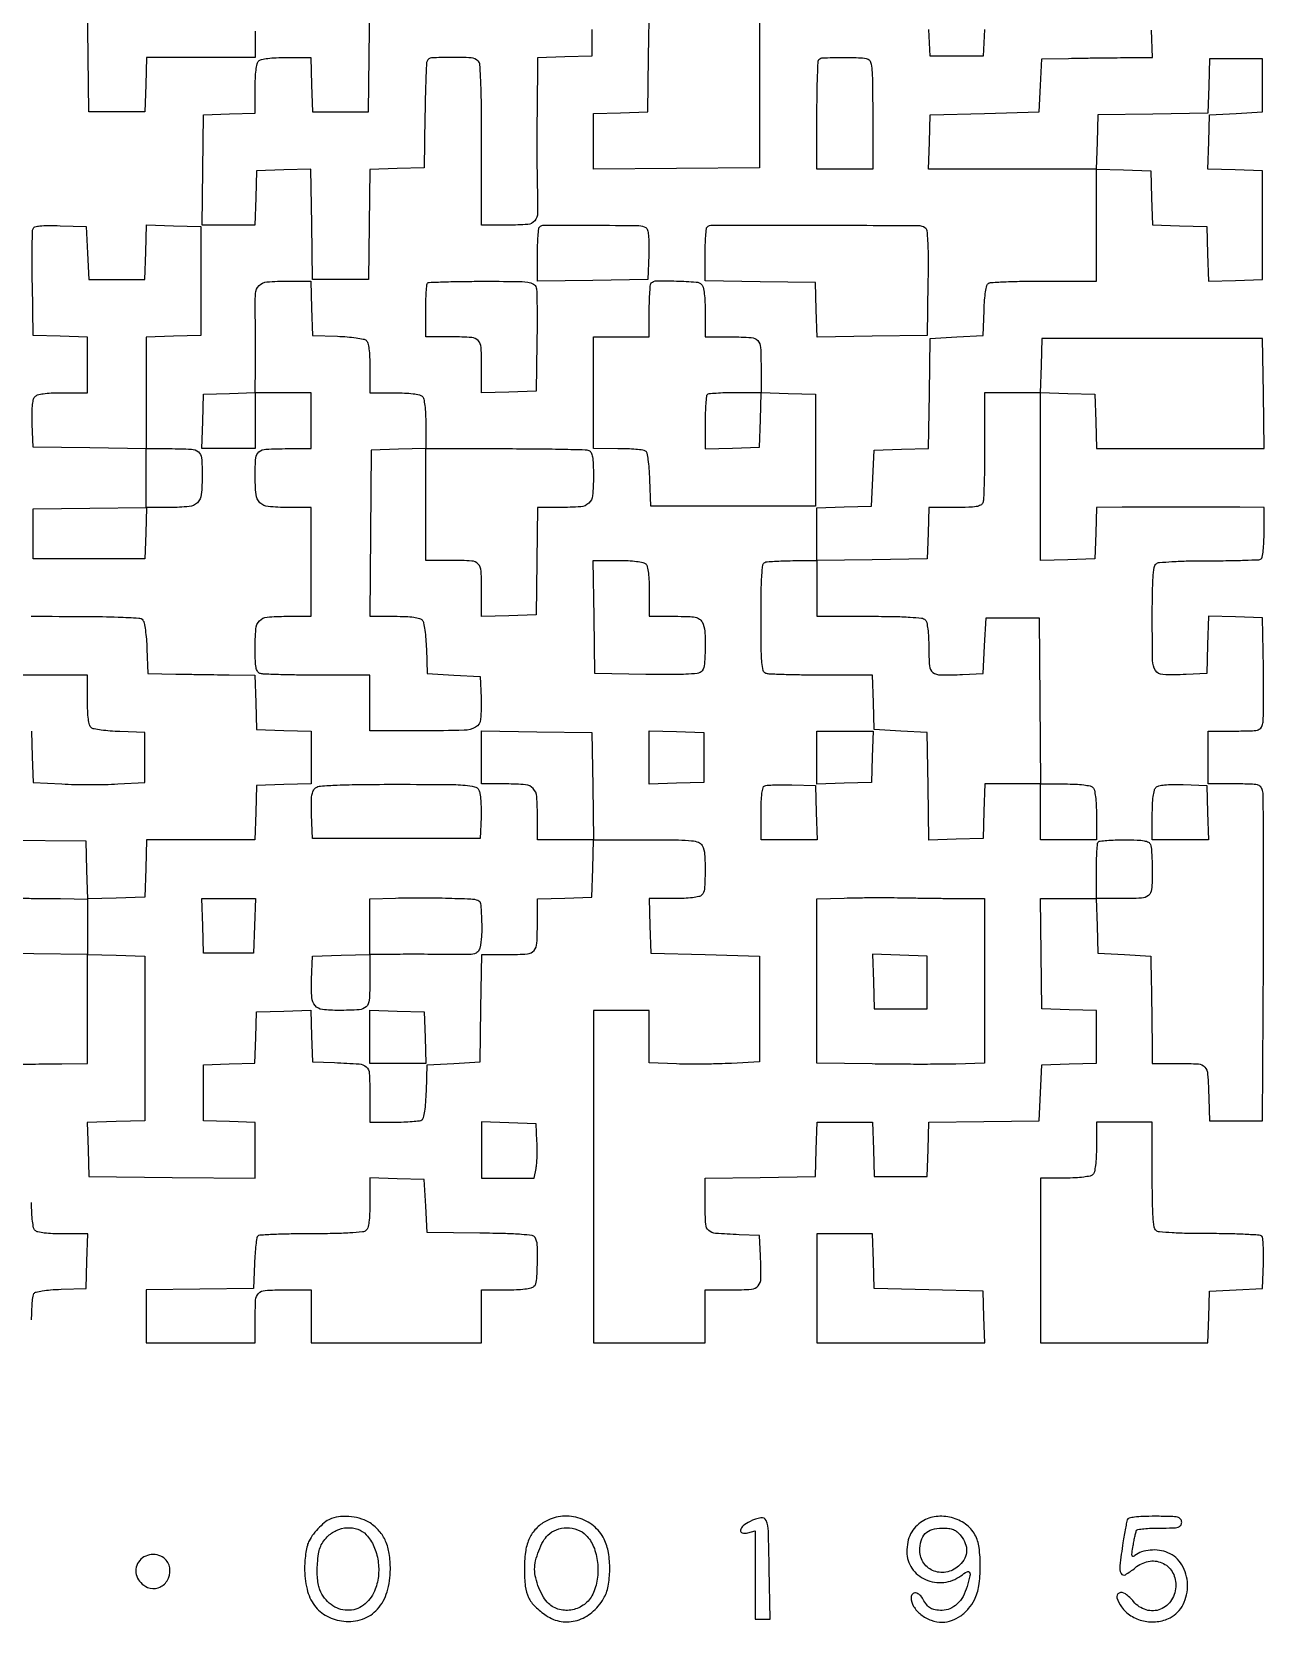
# Model space of a CAD drawing. Extents: x 156 to 936, y 95 to 969.
# Drawn here: x 517 to 936, y 95 to 636 of the extents above; entities that cross this region are included whole.
import ezdxf

# ---------------------------------------------------------------- set-up
doc = ezdxf.new("R2010")
doc.units = 0

msp = doc.modelspace()

# ---------------------------------------------------------------- linework, layer by layer
for points in [[(593, 635.893011), (593, 627), (574.537526, 627), (556.075052, 627), (555.787526, 617.75), (555.5, 608.5), (546, 608.5), (536.5, 608.5), (536.228072, 627.212764), (535.956143, 645.925529)], [(764.5, 645.5), (764.5, 617.5), (764.5, 589.5), (736.25, 589.234427), (708, 588.968853), (708, 598.446901), (708, 607.924948), (717.25, 608.212474), (726.5, 608.5), (726.772065, 627.25), (727.044131, 646)], [(841, 636.5), (840.5, 627.5), (831.5, 627.5), (822.5, 627.5), (822, 636.5)]]:
    msp.add_lwpolyline(points)
for points in [[(707.5, 636.5), (707.5, 627.5), (698.25, 627.212474), (689, 626.924948), (688.838091, 608.212474, 0.001579), (688.795649, 600.488471, 0.001573), (688.801897, 592.754251, 0.001539), (688.84941, 585.996041, 0.006182), (688.942241, 581.865828, -0.012495), (689.01927, 574.044107, -0.1731), (688.043871, 571.436494, -0.202247), (685.70007, 570.243154, -0.017959), (678.932612, 570), (670, 570), (670, 597.3, 0.002271), (669.940608, 610.376367, 0.008249), (669.728022, 618.684478, 0.006431), (669.41056, 624.456676, 0.181348), (668.8, 625.8, 0.183803), (666.446404, 626.856278, 0.015779), (659.73161, 627.035915, 0.013238), (652.960231, 626.824007, 0.294776), (651.444716, 625.716527, 0.080575), (651.240839, 624.738951, 0.001624), (651.03046, 619.679282, 0.003801), (650.848429, 613.752865, 0.00254), (650.7261, 606.966527), (650.5, 589.5), (641.271928, 589.212764), (632.043857, 588.925529), (631.771928, 570.212764), (631.5, 551.5), (622, 551.5), (612.5, 551.5), (612.227798, 570.287232), (611.955596, 589.074464), (602.727798, 588.787232), (593.5, 588.5), (593.212474, 579.25), (592.924948, 570), (583.940409, 570), (574.955869, 570), (575.227935, 588.75), (575.5, 607.5), (584.25, 607.788933), (593, 608.077866), (593, 616.338933, -0.011162), (593.078348, 619.8482, -0.020382), (593.32263, 622.701574, -0.021133), (593.68998, 624.86205, -0.144676), (594.2, 625.8, -0.144682), (595.138013, 626.310039, -0.021131), (597.298731, 626.677383, -0.02038), (600.152513, 626.921656, -0.011159), (603.662474, 627), (611.924948, 627), (612.212474, 617.75), (612.5, 608.5), (622, 608.5), (631.5, 608.5), (631.772065, 627.25), (632.044131, 646)], [(513.272687, 284.706331, -0.000136), (518.279688, 284.776284, -0.000137), (523.215497, 284.842549, -0.000248), (527.25, 284.893608), (536, 285), (536, 303.536212), (536, 322.072424), (545.75, 321.786212), (555.5, 321.5), (555.5, 293.5), (555.5, 265.5), (545.712959, 265.213341), (535.925919, 264.926682), (536.212959, 255.713341), (536.5, 246.5), (564.75, 246.234427), (593, 245.968853), (593, 255.445494), (593, 264.922134), (584.25, 265.211067), (575.5, 265.5), (575.5, 275), (575.5, 284.5), (584.211627, 284.788373), (592.923254, 285.076746), (593.211627, 293.788373), (593.5, 302.5), (602.710527, 302.787003), (611.921055, 303.074007), (612.210527, 294.287003), (612.5, 285.5), (620, 285.24697, -0.008651), (628.397932, 284.818085, -0.167265), (630.765357, 283.817746, -0.199345), (631.812399, 281.627978, -0.013122), (632, 274.480948), (632, 265), (640.25, 265.015313, 0.008591), (643.498009, 265.077158, 0.011595), (646.431384, 265.251635, 0.008743), (648.855762, 265.495093, 0.112618), (649.707902, 265.798312, 0.195149), (650.24575, 266.552989, 0.020215), (650.673305, 268.737125, 0.020298), (651.008289, 271.707636, 0.009786), (651.207902, 275.532999), (651.5, 284.5), (660.5, 285), (669.5, 285.5), (669.772559, 303.75), (670.045117, 322), (678.905927, 322, 0.016806), (685.556298, 322.223601, 0.20087), (687.807845, 323.349476, 0.167752), (688.798523, 325.842548, 0.010985), (688.986345, 333.712474), (689, 340.924948), (698.25, 341.212474), (707.5, 341.5), (707.786212, 351.25), (708.072424, 361), (726.001028, 361, -0.002155), (736.960232, 360.952766, -0.023261), (741.384548, 360.708594, -0.064996), (743.720129, 360.158147, -0.181488), (744.964816, 359.065741, -0.107088), (745.817478, 356.078409, -0.018612), (745.979465, 350.178425, -0.015314), (745.740238, 344.259859, -0.180517), (744.8, 342.2, -0.145015), (743.858679, 341.688958, -0.021051), (741.684979, 341.321964, -0.020283), (738.809501, 341.078116, -0.01101), (735.262474, 341), (726.924948, 341), (727.212474, 331.75), (727.5, 322.5), (746, 322), (764.5, 321.5), (764.5, 303.5), (764.5, 285.5), (755, 285, -0.006705), (750.692462, 284.831176, -0.004022), (745.573437, 284.74047, -0.004027), (740.478127, 284.732216, -0.007), (736.25, 284.81862), (727, 285.13724), (727, 294.06862), (727, 303), (717.5, 303), (708, 303), (708, 246.5), (708, 190), (727, 190), (746, 190), (746, 199), (746, 208), (754.980948, 208, 0.01682), (761.732324, 208.227183, 0.202101), (764.009281, 209.372662, 0.176722), (764.941866, 211.88044, 0.012322), (764.800912, 219.520917), (764.5, 226.5), (757.5, 226.754332, -0.009063), (749.526075, 227.188877, -0.165247), (747.215181, 228.166181, -0.199221), (746.189786, 230.289619, -0.014145), (746, 236.996987), (746, 245.955869), (764.75, 246.227935), (783.5, 246.5), (783.787526, 255.75), (784.075052, 265), (793.5, 265), (802.924948, 265), (803.212474, 255.75), (803.5, 246.5), (812.5, 246.5), (821.5, 246.5), (821.787236, 255.728072), (822.074471, 264.956143), (840.787236, 265.228072), (859.5, 265.5), (860, 275), (860.5, 284.5), (869.75, 284.787526), (879, 285.075052), (879, 294), (879, 302.924948), (869.75, 303.212474), (860.5, 303.5), (860.227935, 322.25), (859.955869, 341), (869.440409, 341), (878.924948, 341), (879.212474, 331.75), (879.5, 322.5), (888.5, 322), (897.5, 321.5), (897.670976, 312, -0.000662), (897.742218, 307.72731, -0.000413), (897.814941, 302.720312, -0.000414), (897.878466, 297.784501, -0.000753), (897.920976, 293.75), (898, 285), (906.980948, 285, -0.014636), (913.721799, 284.802642, -0.203902), (915.852847, 283.744619, -0.161469), (916.823931, 281.365335, -0.008402), (917.24697, 273), (917.5, 265.5), (926.5, 265.5), (935.5, 265.5), (935.776118, 320.5, 0.000946), (935.842591, 341.744487, 0.001484), (935.810983, 360.004687, 0.000367), (935.724204, 375.978155, 0.057952), (935.507066, 377.75, 0.122612), (934.851516, 379.003912, 0.154493), (933.732866, 379.672192, 0.053324), (931.54856, 379.947535, 0.004712), (925.980948, 380), (917, 380), (917, 389), (917, 398), (925.980948, 398, 0.004723), (931.546285, 398.052569, 0.05326), (933.733241, 398.32806, 0.153853), (934.855448, 398.996239, 0.122337), (935.516124, 400.25, 0.054093), (935.724896, 401.805286, 0.002845), (935.823778, 406.832812, 0.00446), (935.854068, 412.824029, 0.003227), (935.785177, 419.5), (935.5, 436.5), (926.286659, 436.787041), (917.073318, 437.074081), (916.786659, 427.287041), (916.5, 417.5), (909.520917, 417.199088, -0.019248), (901.574999, 417.162555, -0.251265), (899.107765, 418.595688, -0.134357), (898.125551, 421.946822, -0.0045), (898, 435.896607, -0.003491), (898.061028, 444.636127, -0.013465), (898.282931, 450.059437, -0.015294), (898.636876, 453.644563, -0.18949), (899.285523, 454.822, -0.152615), (900.427684, 455.291266, -0.006939), (904.696615, 455.603715, -0.009969), (910.220215, 455.820614, -0.004828), (917.291124, 455.888889, 0.003431), (923.771027, 455.933358, 0.005239), (929.391783, 456.06942, 0.002047), (934.200439, 456.255964, 0.128375), (935.005601, 456.503461, 0.218923), (935.399149, 457.096126, 0.01144), (935.707895, 459.417042, 0.016347), (935.927867, 462.280057, 0.010998), (936, 465.559017), (936, 474), (927.75, 474.065134, 0.000915), (916.80417, 474.13153, 0.000876), (905.700205, 474.159117, 0.000915), (895.577626, 474.148001, 0.001977), (887.788933, 474.094396), (879.077866, 474), (878.788933, 465.25), (878.5, 456.5), (869.25, 456.212474), (860, 455.924948), (860, 484.5), (860, 513.075052), (869.25, 512.787526), (878.5, 512.5), (878.787526, 503.25), (879.075052, 494), (907.559591, 494), (936.044131, 494), (935.772065, 512.75), (935.5, 531.5), (898, 531.5), (860.5, 531.5), (860.212474, 522.25), (859.924948, 513), (850.462474, 513), (841, 513), (841, 495.081787, -0.003154), (840.955961, 488.101301, -0.004625), (840.821697, 481.9624, -0.002287), (840.635929, 476.759931, -0.081716), (840.393011, 475.581787, -0.192048), (839.6553, 474.783343, -0.07006), (838.160359, 474.311801, -0.034654), (835.587627, 474.06308, -0.006774), (830.931944, 474), (822.077866, 474), (821.788933, 465.25), (821.5, 456.5), (802.75, 456.227935), (784, 455.955869), (784, 464.940409), (784, 473.924948), (793.25, 474.212474), (802.5, 474.5), (803, 484), (803.5, 493.5), (812.728072, 493.787236), (821.956143, 494.074471), (822.228072, 512.787236), (822.5, 531.5), (831.5, 532), (840.5, 532.5), (840.793967, 540.968156, -0.010674), (840.994333, 544.539342, -0.020911), (841.333008, 547.36687, -0.02067), (841.763838, 549.466763, -0.192561), (842.293967, 550.202843, -0.129281), (843.259344, 550.511054, -0.002669), (848.35979, 550.748704, -0.006067), (854.36045, 550.923305, -0.004023), (861.25, 550.984687), (879, 551), (879, 570.037526), (879, 589.075052), (888.25, 588.787526), (897.5, 588.5), (897.787036, 579.287036), (898.074071, 570.074071), (907.287036, 569.787036), (916.5, 569.5), (916.788016, 560.212977), (917.076031, 550.925954), (926.288016, 551.212977), (935.5, 551.5), (935.5, 570), (935.5, 588.5), (926.212977, 588.788016), (916.925954, 589.076031), (917.212977, 598.288016), (917.5, 607.5), (926.5, 608), (935.5, 608.5), (935.5, 617.5), (935.5, 626.5), (926.5, 626.5), (917.5, 626.5), (917.212764, 617.271928), (916.925529, 608.043857), (898.212764, 607.771928), (879.5, 607.5), (879.212474, 598.25), (878.924948, 589), (850.424948, 589), (821.924948, 589), (822.212474, 598.25), (822.5, 607.5), (841, 608), (859.5, 608.5), (860, 617.5), (860.5, 626.5), (869.5, 626.698134, -0.001404), (873.650879, 626.777852, -0.000772), (878.731336, 626.853302, -0.000769), (883.886559, 626.913966, -0.001232), (888.287526, 626.948134), (898.075052, 627), (897.787526, 636.25)], [(516.877555, 437, -0.001428), (535.809258, 436.945935, -0.00713), (546.425762, 436.733875, -0.005779), (553.422006, 436.413286, -0.208109), (554.833879, 435.700164, -0.126595), (555.271826, 434.772011, -0.012295), (555.682026, 432.299919, -0.014976), (556.015093, 429.281363, -0.011302), (556.206324, 425.950164), (556.5, 417.5), (566, 417.356392, 0.000214), (570.270068, 417.293668, 0.000134), (575.268664, 417.223716, 0.000134), (580.192513, 417.157448, 0.000245), (584.212474, 417.106392), (592.924948, 417), (593.212474, 407.75), (593.5, 398.5), (602.75, 398.212474), (612, 397.924948), (612, 389), (612, 380.075052), (602.75, 379.787526), (593.5, 379.5), (593.212474, 370.25), (592.924948, 361), (574.498686, 361), (556.072424, 361), (555.786212, 351.25), (555.5, 341.5), (545.75, 341.213788), (536, 340.927576), (536, 331.465459), (536, 322.003343), (517.75, 322.251671), (499.5, 322.5)], [(516.923254, 397.923254), (517.211627, 389.211627), (517.5, 380.5), (527.268085, 380, 0.007925), (531.677833, 379.844307, 0.00486), (536.87867, 379.79375, 0.004872), (542.028549, 379.843928, 0.008655), (546.268085, 380), (555.5, 380.5), (555.5, 389), (555.5, 397.5), (547.049836, 397.793676, -0.011302), (543.718637, 397.984907, -0.014976), (540.700081, 398.317974, -0.012295), (538.227989, 398.728174, -0.126595), (537.299836, 399.166121, -0.156365), (536.712511, 400.086773, -0.030268), (536.320981, 402.047251, -0.024242), (536.07522, 404.828796, -0.009913), (536, 408.622445), (536, 417), (517.462474, 417), (498.924948, 417)], [(512.440417, 341.117289, -0.001345), (517.499906, 341.108453, -0.001345), (522.559358, 341.072398, -0.002292), (526.787206, 341.011515), (536.074412, 340.835194), (535.787206, 350.667597), (535.5, 360.5), (507.75, 360.765819)], [(517.015313, 197.75, -0.009121), (517.07711, 200.806269, -0.012155), (517.251296, 203.57771, -0.009471), (517.494844, 205.866303, -0.110752), (517.797157, 206.706033, -0.192561), (518.533237, 207.236162, -0.02067), (520.63313, 207.666992, -0.020911), (523.460658, 208.005667, -0.010674), (527.031844, 208.206033), (535.5, 208.5), (535.787526, 217.75), (536.075052, 227), (527.737526, 227, -0.01101), (524.190499, 227.078116, -0.020283), (521.315021, 227.321964, -0.021051), (519.141321, 227.688958, -0.145015), (518.2, 228.2, -0.144849), (517.689458, 229.139671, -0.021091), (517.322289, 231.306878, -0.020332), (517.07823, 234.171507, -0.011084), (517, 237.7)]]:
    msp.add_lwpolyline(points, format="xyb")
for points in [[(801.393213, 626.402605, -0.251592), (802.247094, 625.412054, -0.034195), (802.670735, 622.611218, -0.017926), (802.898456, 617.653985, -0.002514), (802.95, 607.402605), (802.95, 589), (793.475, 589), (784, 589), (784, 607.333333, -0.0034), (784.048122, 614.408987, -0.005368), (784.195833, 620.477083, -0.001621), (784.396742, 625.718151, -0.188134), (784.666667, 626.333333, -0.192779), (785.974364, 626.893189, -0.004872), (792.543227, 626.984403, -0.008086), (798.863192, 626.908369, -0.084754)], [(536, 560.5), (536.5, 551.5), (546, 551.5), (555.5, 551.5), (555.788016, 560.787023), (556.076031, 570.074046), (565.288016, 569.787023), (574.5, 569.5), (574.5, 551), (574.5, 532.5), (565.25, 532.212474), (556, 531.924948), (556, 512.962474), (556, 494), (563.918213, 494, -0.010726), (571.321647, 493.841162, -0.161669), (573.697051, 492.937637, -0.205585), (574.776255, 490.870965, -0.018934), (575, 484.96444, -0.023894), (574.686864, 478.415575, -0.174987), (573.365792, 475.624127, -0.173797), (570.56117, 474.310105, -0.023502), (563.967504, 474), (556.077866, 474), (555.788933, 465.25), (555.5, 456.5), (536.5, 456.5), (517.5, 456.5), (517.5, 465), (517.5, 473.5), (536.75, 473.771593), (556, 474.043186), (556, 484), (556, 493.956814), (536.75, 494.228407), (517.5, 494.5), (517.206229, 502.344796, -0.01153), (517.157498, 505.735348, -0.021342), (517.298867, 508.485252, -0.023545), (517.594776, 510.568167, -0.126804), (518.078674, 511.594796, -0.145524), (519.060853, 512.251072, -0.03848), (520.921657, 512.673265, -0.027148), (523.657348, 512.9254, -0.009406), (527.622445, 513), (536, 513), (536, 522.462474), (536, 531.924948), (526.75, 532.212474), (517.5, 532.5), (517.257563, 550, -0.002631), (517.199152, 556.799598, -0.003941), (517.226192, 562.738069, -0.001682), (517.306309, 567.809053, -0.083845), (517.49121, 568.789171, -0.238724), (518.14441, 569.395694, -0.043003), (519.823062, 569.725032, -0.027688), (522.496316, 569.865282, -0.007507), (526.733647, 569.789171), (535.5, 569.5)], [(725.793098, 569.149034, -0.187221), (726.389362, 568.340297, -0.039341), (726.721251, 566.5815, -0.027159), (726.864234, 563.914541, -0.008519), (726.793098, 559.914347), (726.5, 551.5), (707.75, 551.227935), (689, 550.955869), (689, 559.811268, -0.007021), (689.048333, 563.252918, -0.010454), (689.195833, 566.261227, -0.005847), (689.400792, 568.767616, -0.174775), (689.666667, 569.333333, -0.198941), (691.302691, 570.01089, -0.001247), (707.514102, 569.968635, -0.001646), (723.483128, 569.834605, -0.139302)], [(820.730064, 569.187991, -0.228051), (821.34579, 568.198071, -0.01367), (821.636558, 564.601246, -0.013149), (821.78284, 559.19071, -0.003387), (821.730064, 550.453304), (821.5, 532.5), (802.787816, 532.228074), (784.075632, 531.956148), (783.787816, 541.228074), (783.5, 550.5), (764.75, 550.772065), (746, 551.044131), (746, 559.855399, -0.007056), (746.048335, 563.28013, -0.0105), (746.195833, 566.27419, -0.005895), (746.400825, 568.768066, -0.174642), (746.666667, 569.333333, -0.199141), (748.326412, 570.019969, -0.000271), (783.492396, 569.970022, -0.000358), (818.376805, 569.876574, -0.141568)], [(612.212474, 541.75), (612.5, 532.5), (620.950164, 532.206324, -0.011302), (624.281363, 532.015093, -0.014976), (627.299919, 531.682026, -0.012295), (629.772011, 531.271826, -0.126595), (630.700164, 530.833879, -0.156365), (631.287489, 529.913227, -0.030268), (631.679019, 527.952749, -0.024242), (631.92478, 525.171204, -0.009913), (632, 521.377555), (632, 513), (640.3, 513, -0.011084), (643.828493, 512.92177, -0.020332), (646.693122, 512.677711, -0.021091), (648.860329, 512.310542, -0.144849), (649.8, 511.8, -0.144849), (650.310542, 510.860329, -0.021091), (650.677711, 508.693122, -0.020332), (650.92177, 505.828493, -0.011084), (651, 502.3), (651, 494), (677.918213, 494, -0.002105), (688.349147, 493.956086, -0.003219), (697.39385, 493.821697, -0.001141), (705.185299, 493.637974, -0.085344), (706.418213, 493.393011, -0.187357), (707.210871, 492.673841, -0.072351), (707.684529, 491.240199, -0.036286), (707.935508, 488.790701, -0.007391), (708, 484.428195, -0.022822), (707.707056, 478.013388, -0.186915), (706.427771, 475.436728, -0.168803), (703.674686, 474.253408, -0.017874), (696.5883, 474), (689.045117, 474), (688.772559, 455.75), (688.5, 437.5), (679.25, 437.212474), (670, 436.924948), (670, 444.880687, 0.01133), (669.829774, 452.392119, 0.174856), (668.858669, 454.744352, 0.19591), (666.651936, 455.799825, 0.014805), (659.893011, 456), (651, 456), (651, 475.037526), (651, 494.075052), (641.75, 493.787526), (632.5, 493.5), (632.234427, 465.25), (631.968853, 437), (640.361982, 437, -0.009885), (644.163753, 436.924829, -0.024215), (646.949644, 436.67915, -0.030241), (648.912573, 436.287693, -0.156449), (649.833879, 435.700164, -0.126595), (650.271826, 434.772011, -0.012295), (650.682026, 432.299919, -0.014976), (651.015093, 429.281363, -0.011302), (651.206324, 425.950164), (651.5, 417.5), (660.5, 417), (669.5, 416.5), (669.793496, 409.265532, -0.029381), (669.660885, 401.979467, -0.249937), (667.962547, 399.31097, -0.123578), (664.044971, 398.23407, -0.005588), (649.9854, 398.076923), (632, 398.076923), (632, 407.538462), (632, 417), (614.081787, 417, -0.003154), (607.101301, 417.044039, -0.004625), (600.9624, 417.178303, -0.002287), (595.759931, 417.364071, -0.081716), (594.581787, 417.606989, -0.178274), (593.800863, 418.290876, -0.076411), (593.323363, 419.614674, -0.039623), (593.067545, 421.840123, -0.008811), (593, 425.67273, -0.018214), (593.256347, 432.707453, -0.170714), (594.448453, 435.442646, -0.185313), (597.041906, 436.711919, -0.022172), (603.535184, 437), (612, 437), (612, 455.5), (612, 474), (604.071429, 474, -0.023308), (597.448078, 474.308916, -0.173544), (594.637295, 475.621473, -0.175414), (593.313671, 478.411581, -0.02392), (593, 484.96444, -0.018934), (593.223745, 490.870965, -0.205585), (594.302949, 492.937637, -0.161669), (596.678353, 493.841162, -0.010726), (604.081787, 494), (612, 494), (612, 503.5), (612, 513), (602.5, 513), (593, 513), (593, 503.5), (593, 494), (583.962474, 494), (574.924948, 494), (575.212474, 503.25), (575.5, 512.5), (584.25, 512.788933), (593, 513.077866), (593.122144, 521.788933, 0.00309), (593.15347, 525.784372, 0.001746), (593.144594, 530.628082, 0.001743), (593.101552, 535.513192, 0.002862), (593.027048, 539.647092, -0.018983), (593.127732, 546.728397, -0.183811), (594.319914, 549.428835, -0.180605), (597.016422, 550.679016, -0.01821), (604.212474, 550.969591), (611.924948, 551)], [(688.528318, 548.702768, -0.054119), (688.732399, 547.182389, -0.002887), (688.827739, 542.300188, -0.004501), (688.855371, 536.480971, -0.003262), (688.785515, 530), (688.5, 513.5), (679.25, 513.212474), (670, 512.924948), (670, 520.880687, 0.01133), (669.829774, 528.392119, 0.174856), (668.858669, 530.744352, 0.19591), (666.651936, 531.799825, 0.014805), (659.893011, 532), (651, 532), (651, 540.833333, -0.006458), (651.044296, 544.262661, -0.009703), (651.179597, 547.251472, -0.005085), (651.367062, 549.752525, -0.176915), (651.611393, 550.27806, -0.188728), (652.178222, 550.525993, -0.001445), (657.295854, 550.712218, -0.005062), (663.205641, 550.850291, -0.003196), (670.104196, 550.897494, -0.001735), (681.788224, 550.862204, -0.028026), (685.716773, 550.616243, -0.106358), (687.592678, 549.972688, -0.199284)], [(744.8, 549.8, -0.144849), (745.310542, 548.860329, -0.021091), (745.677711, 546.693122, -0.020332), (745.92177, 543.828493, -0.011084), (746, 540.3), (746, 532), (754.893011, 532, -0.014732), (761.649006, 531.800898, -0.19511), (763.856224, 530.750156, -0.175559), (764.828717, 528.407908, -0.011491), (765, 520.955738), (765, 513.075052), (774.25, 512.787526), (783.5, 512.5), (783.5, 493.5), (783.5, 474.5), (755.5, 474.5), (727.5, 474.5), (727.207902, 483.467001, 0.009786), (727.008289, 487.292364, 0.020298), (726.673305, 490.262875, 0.020215), (726.24575, 492.447011, 0.195149), (725.707902, 493.201688, 0.112618), (724.855762, 493.504907, 0.008743), (722.431384, 493.748365, 0.011595), (719.498009, 493.922842, 0.008591), (716.25, 493.984687), (708, 494), (708, 513), (708, 532), (717.5, 532), (727, 532), (727, 540.833333, -0.007039), (727.048334, 544.266524, -0.010477), (727.195833, 547.267708, -0.005871), (727.400808, 549.76784, -0.174709), (727.666667, 550.333333, -0.197627), (729.45253, 551.078242, -0.009016), (736.204595, 550.989878, -0.00945), (742.92503, 550.653458, -0.181061)], [(746.666667, 512.333333, 0.174822), (746.400781, 511.767459, 0.00583), (746.195833, 509.256685, 0.010438), (746.048332, 506.243385, 0.007009), (746, 502.795808), (746, 493.924948), (755.25, 494.212474), (764.5, 494.5), (764.787526, 503.75), (765.075052, 513), (756.204192, 513, 0.007009), (752.756615, 512.951668, 0.010438), (749.743315, 512.804167, 0.00583), (747.232541, 512.599219, 0.174822)], [(725.8, 454.8, -0.144849), (726.310542, 453.860329, -0.021091), (726.677711, 451.693122, -0.020332), (726.92177, 448.828493, -0.011084), (727, 445.3), (727, 437), (735.464816, 437, -0.006724), (740.241493, 436.935765, -0.043519), (742.632503, 436.6623, -0.095437), (744.034129, 436.084258, -0.125133), (744.964816, 435.065741, -0.106781), (745.872686, 431.89229, -0.021577), (746.00678, 425.995696, -0.017557), (745.679997, 420.115843, -0.199444), (744.618471, 418.098322, -0.151969), (743.323087, 417.56419, -0.010742), (739.372241, 417.295194, -0.01151), (733.824314, 417.16492, -0.00406), (725.868471, 417.225877), (708.5, 417.5), (708.228407, 436.75), (707.956814, 456), (716.278407, 456, -0.011041), (719.817564, 455.921836, -0.020304), (722.688436, 455.677898, -0.021068), (724.859379, 455.31083, -0.144945)], [(784, 446.5), (784, 437), (801.8, 437, -0.003861), (810.080768, 436.936048, -0.011908), (815.675375, 436.716292, -0.011288), (819.588868, 436.380286, -0.17093), (820.8, 435.8, -0.144765), (821.310287, 434.86117, -0.021112), (821.677545, 432.697258, -0.020356), (821.921713, 429.838136, -0.011122), (822, 426.319052, 0.019851), (822.245842, 420.129415, 0.208391), (823.41302, 417.942745, 0.16774), (825.947407, 417.054179, 0.01198), (833.520917, 417.199088), (840.5, 417.5), (841, 427), (841.5, 436.5), (850.5, 436.5), (859.5, 436.5), (859.765573, 408.25), (860.031147, 380), (868.315573, 380, -0.011115), (871.836375, 379.921723, -0.020352), (874.696503, 379.677575, -0.021108), (876.861017, 379.310334, -0.14478), (877.8, 378.8, -0.144849), (878.310542, 377.860329, -0.021091), (878.677711, 375.693122, -0.020332), (878.92177, 372.828493, -0.011084), (879, 369.3), (879, 361), (869.5, 361), (860, 361), (860, 370.5), (860, 380), (850.537526, 380), (841.075052, 380), (840.787526, 370.75), (840.5, 361.5), (831.272703, 361.212775), (822.045405, 360.925549), (821.772703, 379.212775), (821.5, 397.5), (812.5, 398), (803.5, 398.5), (803.212474, 407.75), (802.924948, 417), (785.544262, 417, -0.003251), (778.769836, 417.04405, -0.004749), (772.804502, 417.178303, -0.002404), (767.755113, 417.36424, -0.081377), (766.581787, 417.606989, -0.248733), (765.711955, 418.605132, -0.036471), (765.279886, 421.346337, -0.018372), (765.051122, 426.242942, -0.002486), (765, 436.523655, -0.003248), (765.058288, 445.496936, -0.013339), (765.273954, 450.931064, -0.013666), (765.609463, 454.502327, -0.273066), (766.25, 455.337719, -0.075375), (767.103532, 455.540327, -0.005317), (769.55625, 455.717133, -0.007419), (772.498917, 455.854035, -0.005521), (775.75, 455.921053), (784, 456)], [(707.772559, 379.25), (708.045117, 361), (698.522559, 361), (689, 361), (689, 368.565741, 0.017857), (688.745815, 375.680569, 0.169875), (687.5562, 378.432986, 0.186391), (684.964128, 379.709958, 0.022302), (678.464816, 380), (670, 380), (670, 389.022065), (670, 398.044131), (688.75, 397.772065), (707.5, 397.5)], [(669.043167, 377.919342, -0.087147), (669.431798, 376.736884, -0.015545), (669.694154, 374.416743, -0.016383), (669.82927, 371.647209, -0.014134), (669.793496, 368.734468), (669.5, 361.5), (641, 361.5), (612.5, 361.5), (612.203802, 369.479635, -0.008023), (612.114387, 373.72554, -0.038118), (612.287113, 376.147701, -0.072024), (612.742463, 377.667007, -0.126782), (613.568862, 378.674011, -0.140511), (615.22316, 379.281965, -0.00751), (620.868331, 379.609561, -0.008402), (629.01802, 379.82268, -0.002425), (641.61473, 379.87925, -0.001283), (658.183641, 379.830759, -0.016462), (664.380719, 379.59259, -0.045958), (667.589786, 379.064221, -0.209059)], [(783.787526, 370.25), (784.075052, 361), (774.537526, 361), (765, 361), (765, 369.916667, -0.008303), (765.068099, 374.017187, -0.024614), (765.299725, 376.820826, -0.031738), (765.669018, 378.689569, -0.232986), (766.25, 379.356866, -0.08407), (767.100026, 379.554893, -0.00628), (769.482813, 379.670739, -0.008556), (772.344709, 379.724863, -0.006392), (775.5, 379.690199), (783.5, 379.5)], [(916.787526, 370.25), (917.075052, 361), (907.537526, 361), (898, 361), (898, 369.3, -0.010869), (898.078193, 372.896692, -0.021373), (898.324495, 375.746533, -0.023516), (898.70151, 377.866807, -0.141534), (899.236619, 378.836619, -0.141627), (900.215618, 379.376564, -0.030081), (902.156875, 379.694801, -0.024175), (904.863904, 379.841129, -0.010354), (908.486619, 379.786619), (916.5, 379.5)], [(897.393011, 359.418213, -0.068141), (897.630995, 358.403342, -0.007433), (897.821697, 356.006528, -0.00899), (897.955608, 353.132076, -0.007144), (898, 350.025201, -0.018983), (897.775989, 344.126878, -0.20568), (896.69651, 342.061585, -0.161531), (894.320766, 341.158728, -0.01072), (886.918213, 341), (879, 341), (879, 350.333333, -0.006664), (879.048313, 353.958217, -0.009979), (879.195833, 357.120833, -0.00536), (879.400449, 359.76298, -0.176136), (879.666667, 360.333333, -0.17274), (880.225589, 360.598717, -0.006592), (882.553989, 360.804167, -0.011152), (885.359193, 360.951638, -0.007555), (888.559678, 361, -0.007572), (892.844582, 360.935105, -0.036743), (895.261382, 360.683483, -0.072956), (896.678861, 360.209264, -0.186076)], [(668.75, 340.478428, -0.299831), (669.646765, 339.339904, -0.011857), (669.985071, 333.78736, -0.020322), (669.96536, 328.153882, -0.054442), (669.355081, 324.194043, -0.115147), (668.662809, 322.899209, -0.158733), (667.536683, 322.230744, -0.054106), (665.354368, 321.98363, -0.00445), (659.618736, 322.008014, 0.001598), (655.458583, 322.049427, 0.000928), (650.461441, 322.073922, 0.000927), (645.451828, 322.079893, 0.001563), (641.25, 322.063971), (632, 322), (632, 313.116631, -0.01558), (631.793787, 306.500529, -0.188471), (630.741688, 304.235762, -0.178439), (628.405996, 303.22011, -0.013691), (621.44113, 303.013655, -0.029742), (615.86505, 303.33303, -0.185309), (613.376624, 304.638483, -0.167714), (612.263676, 307.354832, -0.023411), (612.203802, 313.520365), (612.5, 321.5), (622.25, 321.786212), (632, 322.072424), (632, 331.497279), (632, 340.922134), (640.75, 341.211067, -0.008839), (648.676606, 341.332598, -0.005953), (657.726695, 341.203595, -0.003195), (666.298517, 340.92448, -0.070638)], [(831.75, 341.063793), (841, 341), (841, 313.036212), (841, 285.072424), (831.25, 284.786212, -0.005573), (826.247186, 284.695144, -0.001813), (818.85625, 284.669796, -0.001807), (810.643566, 284.70109, -0.002035), (802.75, 284.791817), (784, 285.083634), (784, 313.004291), (784, 340.924948), (793.25, 341.212474, -0.004156), (797.51219, 341.309506, -0.002297), (802.720312, 341.360841, -0.002289), (807.999661, 341.364454, -0.003681), (812.5, 341.313793, 0.000868), (817.000323, 341.237811, 0.00054), (822.279688, 341.163546, 0.000542), (827.487862, 341.101549, 0.000981)], [(670, 255.537526), (670, 246), (678.954687, 246), (687.909374, 246), (688.515505, 249.25, 0.028289), (688.728227, 250.905147, 0.009836), (688.852282, 253.307812, 0.009734), (688.885353, 255.964524, 0.011185), (688.810818, 258.5), (688.5, 264.5), (679.25, 264.787526), (670, 265.075052)], [(879, 256.7, -0.011084), (878.92177, 253.171507, -0.020332), (878.677711, 250.306878, -0.021091), (878.310542, 248.139671, -0.144849), (877.8, 247.2, -0.144849), (876.860329, 246.689458, -0.021091), (874.693122, 246.322289, -0.020332), (871.828493, 246.07823, -0.011084), (868.3, 246), (860, 246), (860, 218), (860, 190), (888.461067, 190), (916.922134, 190), (917.211067, 198.75), (917.5, 207.5), (926.5, 208), (935.5, 208.5), (935.792979, 216.907021, 0.010281), (935.839885, 220.193128, 0.014674), (935.735951, 223.108424, 0.010537), (935.52991, 225.49676, 0.171211), (935.187424, 226.212576, 0.182454), (934.388173, 226.573784, 0.003241), (929.600525, 226.847166, 0.007661), (923.956347, 227.046125, 0.004979), (917.429967, 227.111111, -0.004777), (910.294868, 227.179281, -0.009906), (904.729499, 227.395995, -0.006875), (900.430242, 227.708157, -0.152796), (899.285523, 228.178, -0.189528), (898.636788, 229.355798, -0.015275), (898.282896, 232.944297, -0.013453), (898.061015, 238.372875, -0.003487), (898, 247.122445), (898, 265), (888.5, 265), (879, 265)], [(632, 237.659971, -0.009785), (631.924967, 233.826421, -0.024506), (631.678694, 231.039658, -0.031113), (631.283969, 229.085921, -0.15536), (630.688379, 228.156341, -0.152316), (629.501986, 227.668093, -0.00729), (625.172573, 227.349199, -0.010015), (619.478838, 227.127512, -0.004523), (612.008479, 227.053996, 0.004171), (605.29532, 226.992662, 0.006502), (599.514268, 226.816389, 0.00236), (594.567519, 226.577739, 0.185192), (593.864492, 226.264492, 0.161389), (593.545252, 225.628768, 0.007609), (593.230169, 223.221419, 0.011873), (592.963526, 220.305251, 0.008199), (592.794391, 216.994391), (592.5, 208.5), (574.25, 208.227441), (556, 207.954883), (556, 198.977441), (556, 190), (574.5, 190), (593, 190), (593, 197.418213, -0.01257), (593.178205, 204.50542, -0.179949), (594.159562, 206.785965, -0.190034), (596.370658, 207.807402, -0.014293), (603.106989, 208), (612, 208), (612, 199), (612, 190), (641, 190), (670, 190), (670, 199), (670, 208), (678.3, 208, 0.011084), (681.828493, 208.07823, 0.020332), (684.693122, 208.322289, 0.021091), (686.860329, 208.689458, 0.144849), (687.8, 209.2, 0.180401), (688.685169, 211.138057, 0.012492), (688.96907, 217.240225, 0.01435), (688.925484, 223.301223, 0.133167), (688.156667, 225.780748, 0.220626), (687.138701, 226.434756, 0.014219), (683.543791, 226.825726, 0.013417), (678.130132, 227.113258, 0.003499), (669.421979, 227.280748), (651.5, 227.5), (651, 236.5), (650.5, 245.5), (641.25, 245.787526), (632, 246.075052)], [(619, 130.293772, 0.076067), (617.087075, 129.242999, 0.032325), (614.880512, 127.312465, 0.031852), (612.82153, 124.982384, 0.045131), (611.329611, 122.653901, 0.058543), (610.746312, 121.116717, 0.020527), (610.265429, 118.800102, 0.019742), (609.933766, 116.142269, 0.019727), (609.812664, 113.465866, 0.059891), (610.641283, 106.220524, 0.100391), (613.207019, 100.67913, 0.114368), (617.441847, 97.04421, 0.095299), (623.135764, 95.335487, 0.109106), (629.531938, 96.079696, 0.127286), (634.614084, 99.455999, 0.11177), (637.861825, 105.281659, 0.071036), (638.981996, 113, 0.037954), (638.589727, 118.321572, 0.065807), (637.362952, 122.573767, 0.075077), (635.22174, 125.972609, 0.067551), (632.102117, 128.730067, 0.071738), (629.275861, 130.080428, 0.045959), (625.712854, 130.842235, 0.045947), (622.069193, 130.940475, 0.071519)], [(691.298549, 129.040484, 0.072498), (688.140399, 126.421773, 0.084662), (686.057336, 123.134723, 0.068092), (684.896727, 118.770992, 0.030357), (684.519851, 112.82333, 0.030153), (684.84458, 107.201913, 0.082501), (685.950743, 103.392704, 0.090439), (688.158906, 100.349053, 0.041321), (691.989831, 97.25, 0.111134), (697.041378, 95.254442, 0.111069), (702.461949, 95.614734, 0.103537), (707.499977, 98.327511, 0.08537), (711.439951, 103.003398, 0.0871), (713.001998, 107.202904, 0.043096), (713.550133, 112.883083, 0.042857), (713.111703, 118.671508, 0.075167), (711.643538, 123.234237, 0.108612), (708.01802, 127.738391, 0.100002), (702.733482, 130.471739, 0.099733), (696.789885, 130.943408, 0.107393)], [(761.25, 129.266966, 0.0524), (758.908906, 127.767927, 0.177961), (757.985285, 126.242085, 0.415761), (758.587512, 125.354117, 0.108602), (760.5, 125.410644), (763, 126.038104), (763, 111.019052), (763, 96), (765.523614, 96), (768.047228, 96), (767.773614, 113.237194, 0.003866), (767.472216, 126.003186, 0.089024), (766.718468, 129.558395, 0.357152), (764.951468, 130.519661, 0.069361)], [(819.816673, 129.282228, 0.064476), (817.506442, 127.398665, 0.072299), (815.855228, 125.054488, 0.068217), (814.874558, 122.22008, 0.049258), (814.545455, 118.887582, 0.152416), (816.283398, 113.318724, 0.138415), (820.938025, 109.471567, 0.13166), (827.11423, 108.514046, 0.132933), (832.91622, 110.779937, -0.028545), (835.047682, 112.175074, -0.415475), (835.834534, 111.961483, -0.191224), (836.0013, 110.780629, -0.010428), (835.023882, 107.08327, -0.057555), (833.654333, 103.79165, -0.074927), (831.658464, 101.213845, -0.085201), (829.225745, 99.576577, -0.107252), (826.575686, 99.015313, -0.035632), (824.182767, 99.198035, -0.094444), (822.569559, 99.761025, -0.09908), (821.321759, 100.859007, -0.041761), (820.11452, 102.75, 0.086049), (818.96149, 104.246792, 0.145498), (817.549705, 104.935328, 0.244781), (816.46899, 104.582788, 0.196302), (816, 103.434259, 0.137972), (816.859501, 100.378785, 0.089001), (819.316273, 97.611112, 0.08136), (822.825722, 95.671319, 0.08619), (826.70034, 95.003738, 0.088132), (829.782569, 95.555524, 0.0649), (832.861292, 97.168427, 0.061727), (835.569654, 99.619098, 0.063747), (837.563818, 102.63194, 0.078271), (839.032207, 107.359717, 0.034553), (839.529328, 113.902057, 0.034346), (839.129156, 120.358, 0.091467), (837.713222, 124.733073, 0.114591), (834.495446, 128.375243, 0.092784), (829.751695, 130.573599, 0.091946), (824.494354, 130.918678, 0.109789)], [(889.496179, 129.75, 0.034837), (889.273452, 128.943843, 0.003394), (888.885059, 126.957813, 0.004289), (888.45797, 124.580547, 0.003381), (888.035118, 122, 0.008787), (886.947647, 114.174574, 0.144605), (887.381, 111.599272, 0.435227), (888.842152, 111.153897, 0.04362), (892.182369, 113.5, -0.125357), (896.655728, 115.661398, -0.150959), (901.283016, 115.201917, -0.157232), (904.715114, 112.248706, -0.137952), (906, 107.680313, -0.137005), (904.578363, 102.589443, -0.163732), (900.792239, 99.390183, -0.168838), (895.936299, 99.183796, -0.145832), (891.653454, 102, 0.058434), (888.83842, 104.646524, 0.268356), (886.697465, 104.890485, 0.388897), (885.997359, 103.314729, 0.071953), (887.560704, 100.216795, 0.099924), (890.727668, 97.203156, 0.085321), (894.994432, 95.443402, 0.083786), (899.675889, 95.19145, 0.091211), (904.032733, 96.516927, 0.159087), (908.500633, 101.051278, 0.124195), (909.986916, 107.845543, 0.125161), (908.070146, 114.491603, 0.162714), (903.329992, 118.635481, 0.064678), (900.447612, 119.422672, 0.056184), (897.315183, 119.501558, 0.058589), (894.389289, 118.895909, 0.089823), (892.123707, 117.657269, -0.122599), (891.486062, 117.360571, -0.41572), (891.144232, 117.592648, -0.080639), (891.119272, 118.572938, -0.007171), (891.48906, 121.022741, -0.006403), (891.805496, 122.79219, -0.008304), (892.143174, 124.405118, -0.006487), (892.464589, 125.741907, -0.071434), (892.67437, 126.25, -0.230519), (893.126012, 126.548159, -0.008883), (895.173496, 126.779687, -0.014293), (897.675334, 126.945682, -0.009417), (900.559017, 127, 0.005982), (904.988146, 127.052988, 0.059733), (906.819877, 127.317195, 0.180779), (907.671938, 127.925839, 0.149302), (908, 129, 0.173184), (907.612645, 130.084792, 0.168295), (906.621077, 130.694638, 0.050061), (904.456692, 130.950997, 0.004464), (898.968615, 131, 0.008001), (894.788156, 130.933101, 0.024805), (891.976991, 130.70319, 0.032698), (890.128228, 130.335013, 0.247274)], [(630.759074, 124.75, -0.085002), (633.368258, 120.794845, -0.0666), (634.793891, 115.84745, -0.06477), (634.890153, 110.557266, -0.071274), (633.605633, 105.598574, -0.136548), (629.802171, 100.770011, -0.164414), (624.321063, 99.036776, -0.161085), (618.82786, 100.974165, -0.130637), (615.015001, 105.963785, -0.05281), (614.536009, 107.585614, -0.022749), (614.229554, 109.822322, -0.021215), (614.106362, 112.373544, -0.019511), (614.193525, 114.998696, -0.017974), (614.54529, 118.238524, -0.052046), (615.09845, 120.42224, -0.063892), (616.015679, 122.185354, -0.039187), (617.500975, 124.001017, -0.094023), (620.603499, 126.212748, -0.094124), (624.299328, 127.133366, -0.099561), (627.903375, 126.617994, -0.119955)], [(705.475957, 124.614952, -0.102517), (708.076491, 120.655015, -0.066126), (709.410817, 115.31137, -0.06385), (709.325591, 109.587232, -0.079009), (707.751335, 104.5, -0.11526), (704.939988, 101.074922, -0.112739), (700.880102, 99.215648, -0.115107), (696.484364, 99.322398, -0.124112), (692.726909, 101.377288, -0.074368), (691.029652, 103.498065, -0.035269), (689.484753, 106.648246, -0.03513), (688.3736, 110.055826, -0.061322), (688.011154, 113, -0.060846), (688.360935, 115.86366, -0.032033), (689.446115, 119.285158, -0.032026), (690.933976, 122.485319, -0.071664), (692.536816, 124.627725, -0.109018), (695.402523, 126.457365, -0.088235), (699.003945, 127.094229, -0.088166), (702.606667, 126.45031, -0.108588)], [(832.92742, 124.365141, -0.069391), (834.441113, 121.769539, -0.10739), (834.892335, 119.224007, -0.110539), (834.24383, 116.773454, -0.076778), (832.545455, 114.454545, -0.136301), (828.439924, 112.133948, -0.147453), (823.860094, 112.359748, -0.155527), (820.337285, 115.041379, -0.154095), (819, 119.277494, -0.066139), (819.456963, 122.71696, -0.127065), (820.822698, 125.119246, -0.130089), (823.154896, 126.524688, -0.071025), (826.484124, 127, -0.025858), (828.812348, 126.879515, -0.071314), (830.401939, 126.48074, -0.083567), (831.668256, 125.695744, -0.045683)], [(553.381202, 115.459036, 0.109927), (552.480095, 113.072754, 0.121514), (552.725384, 110.621888, 0.113625), (554.114518, 108.44446, 0.087502), (556.444308, 106.843421, 0.194785), (560.088767, 106.687436, 0.169265), (563.084589, 109.096837, 0.16052), (564.028585, 112.957851, 0.178579), (562.428571, 116.428571, 0.119904), (560.301989, 117.722842, 0.104078), (557.700054, 117.985624, 0.10371), (555.205377, 117.177049, 0.118206)]]:
    msp.add_lwpolyline(points, format="xyb", close=True)
for points in [[(745.5, 389), (745.5, 380.5), (736.25, 380.212474), (727, 379.924948), (727, 389), (727, 398.075052), (736.25, 397.787526), (745.5, 397.5)], [(802.788933, 389.25), (802.5, 380.5), (793.25, 380.212474), (784, 379.924948), (784, 388.962474), (784, 398), (793.538933, 398), (803.077866, 398)], [(592.787526, 331.75), (592.5, 322.5), (584, 322.5), (575.5, 322.5), (575.212474, 331.75), (574.924948, 341), (584, 341), (593.075052, 341)], [(803.211971, 312.788029), (803.5, 303.5), (812.5, 303.5), (821.5, 303.5), (821.5, 312.5), (821.5, 321.5), (812.211971, 321.788029), (802.923942, 322.076058)], [(650.788933, 293.75), (651.077866, 285), (641.538933, 285), (632, 285), (632, 294.037526), (632, 303.075052), (641.25, 302.787526), (650.5, 302.5)], [(784, 208.5), (784, 190), (812.538933, 190), (841.077866, 190), (840.788933, 198.75), (840.5, 207.5), (822, 208), (803.5, 208.5), (803.212474, 217.75), (802.924948, 227), (793.462474, 227), (784, 227)]]:
    msp.add_lwpolyline(points, close=True)

doc.saveas('drawing.dxf')
